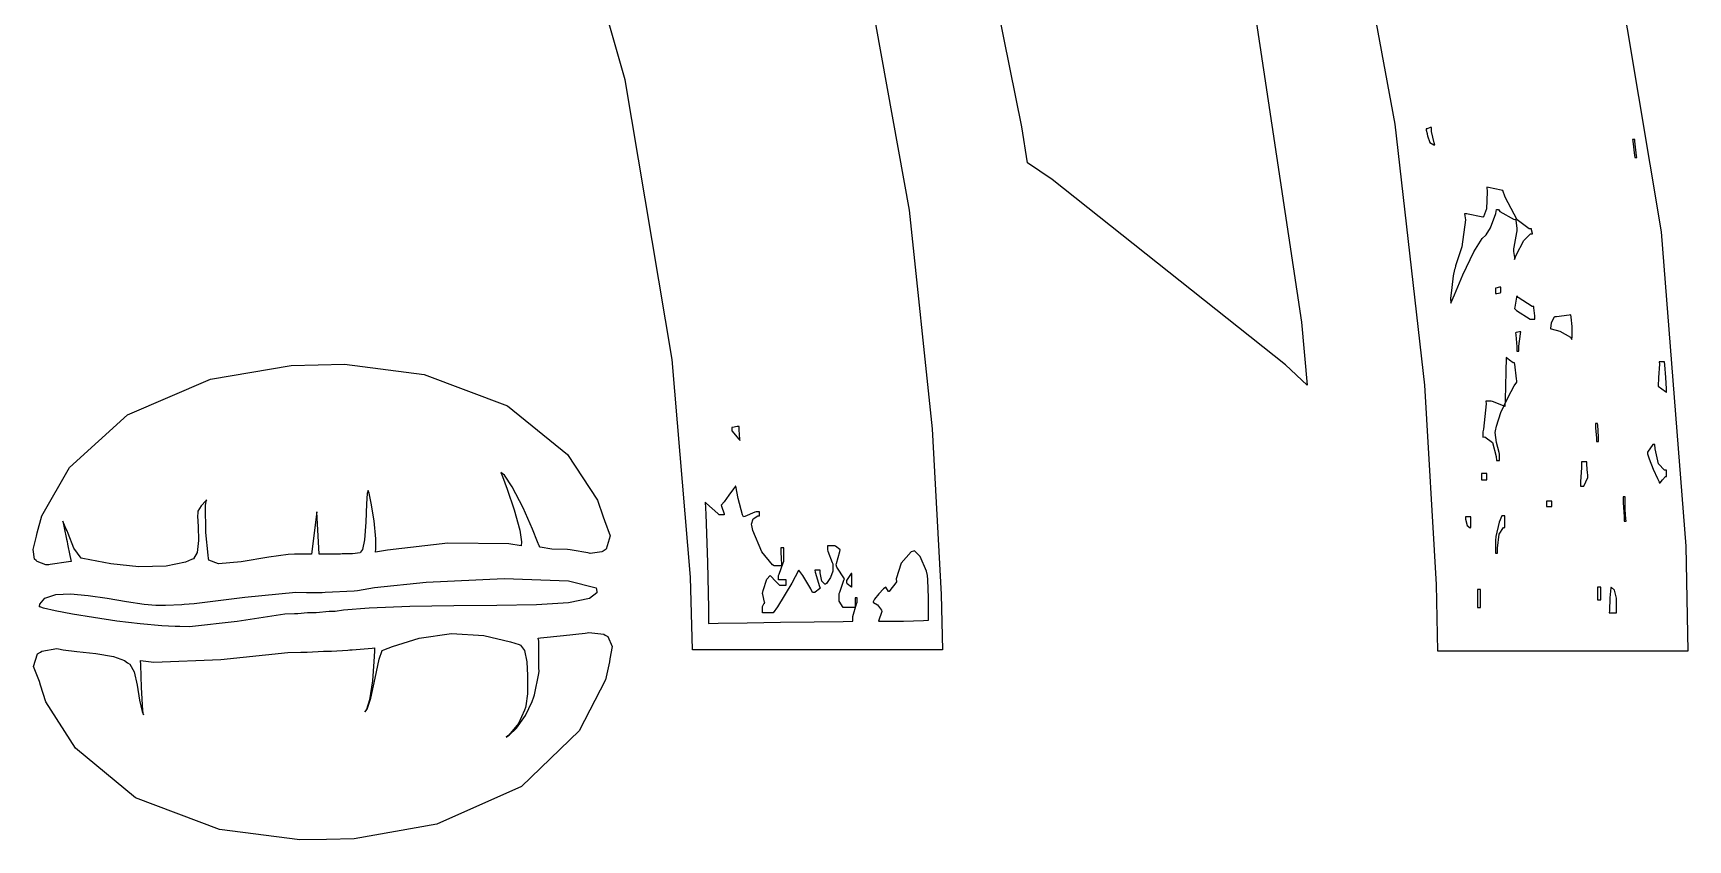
# Model space of a CAD drawing. Extents: x 46 to 308, y 59 to 295.
# Drawn here: x 228.5 to 283.4, y 163.9 to 190.7 of the extents above; entities that cross this region are included whole.
import ezdxf

# ---------------------------------------------------------------- set-up
doc = ezdxf.new("R2010")
doc.units = 0
doc.header["$MEASUREMENT"] = 0

msp = doc.modelspace()

# ---------------------------------------------------------------- linework, layer by layer
at = {"color": 7}
for points in [[(256.294, 191.959), (257.593, 184.799), (258.356, 177.552), (258.652, 172.051), (258.692, 170.215), (257.654, 170.215), (254.546, 170.215), (251.437, 170.215), (250.402, 170.215), (250.337, 172.625), (249.732, 179.845), (248.17, 189.121), (245.59, 198.151)], [(280.281, 197.561), (282.532, 184.081), (283.355, 173.658), (283.421, 170.179), (283.421, 170.179), (282.385, 170.179), (279.276, 170.179), (276.167, 170.179), (275.131, 170.179), (275.086, 172.386), (274.691, 178.996), (273.711, 187.652), (272.135, 196.216)], [(269.067, 191.29), (270.599, 181.089), (270.793, 178.999), (270.069, 179.67), (262.334, 185.818), (261.515, 186.373), (261.328, 187.563), (260.13, 193.477)]]:
    msp.add_lwpolyline(points, dxfattribs=at)
for points in [[(274.92, 187.537), (274.876, 187.537), (274.777, 187.501), (274.744, 187.501), (274.744, 187.457), (274.768, 187.343), (274.778, 187.325), (274.786, 187.264), (274.862, 187.044), (274.992, 186.964), (275.026, 186.972), (275.008, 187.034), (274.92, 187.412), (274.92, 187.537)], [(281.657, 187.149), (281.639, 187.149), (281.599, 187.149), (281.587, 187.149), (281.595, 187.088), (281.648, 186.611), (281.657, 186.549), (281.675, 186.549), (281.715, 186.549), (281.729, 186.549), (281.719, 186.603), (281.666, 187.088), (281.657, 187.149)], [(278.235, 184.186), (278.156, 184.178), (277.759, 184.477), (277.362, 185.234), (277.283, 185.455), (277.23, 185.465), (276.806, 185.553), (276.754, 185.561), (276.762, 185.403), (276.736, 184.843), (276.64, 184.583), (276.614, 184.573), (276.56, 184.583), (276.137, 184.671), (276.085, 184.679), (276.067, 184.679), (276.025, 184.679), (276.013, 184.679), (276.039, 184.477), (275.921, 183.581), (275.712, 182.951), (275.696, 182.879), (275.678, 182.835), (275.638, 182.625), (275.586, 182.232), (275.551, 181.874), (275.554, 181.717), (275.555, 181.717), (275.555, 181.717), (275.676, 181.991), (275.951, 182.66), (276.317, 183.423), (276.593, 183.866), (276.718, 183.974), (276.727, 183.983), (276.868, 184.212), (277.045, 184.687), (277.071, 184.82), (277.089, 184.82), (277.129, 184.82), (277.143, 184.82), (277.187, 184.759), (277.653, 184.495), (277.706, 184.503), (277.715, 184.459), (277.742, 184.201), (277.742, 184.114), (277.732, 184.054), (277.644, 183.577), (277.636, 183.515), (277.636, 183.426), (277.672, 183.228), (277.672, 183.162), (277.724, 183.304), (277.983, 183.799), (278.198, 184.01), (278.271, 184.01), (278.262, 184.027), (278.235, 184.147), (278.235, 184.186)], [(277.213, 182.246), (277.169, 182.246), (277.053, 182.219), (277.037, 182.21), (277.037, 182.166), (277.037, 182.066), (277.037, 182.033), (277.081, 182.033), (277.195, 182.061), (277.213, 182.069), (277.213, 182.113), (277.213, 182.213), (277.213, 182.246)], [(278.306, 181.61), (278.252, 181.602), (277.786, 181.902), (277.742, 181.963), (277.732, 181.919), (277.68, 181.584), (277.672, 181.54), (277.732, 181.478), (278.189, 181.187), (278.342, 181.187), (278.342, 181.293), (278.314, 181.566), (278.306, 181.61)], [(279.54, 181.328), (279.487, 181.32), (279.064, 181.267), (279.011, 181.258), (278.985, 181.249), (278.887, 181.063), (278.861, 180.879), (278.871, 180.869), (278.887, 180.861), (279.17, 180.786), (279.523, 180.588), (279.576, 180.516), (279.585, 180.604), (279.585, 180.937), (279.549, 181.249), (279.54, 181.328)], [(277.883, 180.763), (277.839, 180.763), (277.723, 180.738), (277.706, 180.728), (277.715, 180.668), (277.742, 180.264), (277.742, 180.129), (277.759, 180.129), (277.799, 180.129), (277.813, 180.129), (277.813, 180.287), (277.865, 180.702), (277.883, 180.763)], [(277.672, 179.74), (277.629, 179.74), (277.504, 179.828), (277.39, 179.917), (277.39, 179.917), (277.39, 179.917), (277.384, 179.436), (277.362, 178.514), (277.354, 178.293), (277.309, 178.311), (276.939, 178.453), (276.895, 178.47), (276.85, 178.47), (276.751, 178.47), (276.718, 178.47), (276.727, 178.381), (276.64, 177.535), (276.614, 177.447), (276.614, 177.403), (276.614, 177.304), (276.614, 177.271), (276.684, 177.28), (276.935, 177.096), (277.061, 176.627), (277.071, 176.495), (277.097, 176.495), (277.157, 176.495), (277.177, 176.495), (277.177, 176.549), (277.177, 176.667), (277.177, 176.706), (277.159, 176.76), (277.067, 177.094), (277.027, 177.431), (277.037, 177.483), (277.068, 177.637), (277.221, 178.089), (277.455, 178.603), (277.657, 178.971), (277.742, 179.1), (277.742, 179.141), (277.732, 179.203), (277.68, 179.688), (277.672, 179.74)], [(282.645, 179.776), (282.601, 179.776), (282.502, 179.776), (282.469, 179.776), (282.477, 179.698), (282.451, 179.251), (282.435, 178.965), (282.435, 178.965), (282.435, 178.965), (282.68, 178.788), (282.715, 178.752), (282.715, 178.878), (282.694, 179.251), (282.654, 179.67), (282.645, 179.776)], [(251.954, 177.624), (251.891, 177.624), (251.733, 177.598), (251.707, 177.588), (251.707, 177.483), (251.945, 177.201), (251.99, 177.165), (251.98, 177.209), (251.954, 177.52), (251.954, 177.624)], [(280.422, 177.73), (280.405, 177.73), (280.364, 177.73), (280.352, 177.73), (280.352, 177.581), (280.388, 177.243), (280.388, 177.13), (280.405, 177.13), (280.445, 177.13), (280.458, 177.13), (280.458, 177.28), (280.431, 177.669), (280.422, 177.73)], [(282.715, 176.177), (282.647, 176.177), (282.441, 176.389), (282.337, 176.883), (282.328, 177.024), (282.31, 177.024), (282.271, 177.024), (282.258, 177.024), (282.24, 176.998), (282.098, 176.804), (282.082, 176.778), (282.082, 176.721), (282.141, 176.549), (282.274, 176.214), (282.408, 175.905), (282.469, 175.792), (282.469, 175.754), (282.496, 175.754), (282.579, 175.86), (282.681, 175.966), (282.715, 175.966), (282.715, 176.02), (282.715, 176.138), (282.715, 176.177)], [(280.07, 176.459), (280.025, 176.459), (279.926, 176.459), (279.893, 176.459), (279.893, 176.257), (279.859, 175.8), (279.859, 175.647), (279.876, 175.647), (279.915, 175.647), (279.929, 175.647), (279.973, 175.647), (280.106, 175.94), (280.106, 176.036), (280.096, 176.08), (280.07, 176.366), (280.07, 176.459)], [(255.87, 171.943), (255.852, 171.943), (255.812, 171.943), (255.8, 171.943), (255.8, 171.865), (255.8, 171.687), (255.8, 171.626), (255.712, 171.626), (255.513, 171.626), (255.447, 171.626), (255.403, 171.626), (255.271, 171.839), (255.271, 171.909), (255.271, 171.953), (255.271, 172.052), (255.271, 172.085), (255.287, 172.129), (255.429, 172.526), (255.447, 172.579), (255.447, 172.579), (255.191, 172.959), (255.165, 173.038), (255.181, 173.082), (255.295, 173.478), (255.305, 173.531), (255.287, 173.549), (255.145, 173.656), (255.129, 173.673), (255.066, 173.673), (254.927, 173.673), (254.882, 173.673), (254.882, 173.638), (254.882, 173.559), (254.882, 173.531), (254.899, 173.487), (255.04, 173.118), (255.058, 173.073), (255.058, 173.029), (255.058, 172.93), (255.058, 172.897), (255.058, 172.829), (254.987, 172.623), (254.846, 172.42), (254.812, 172.402), (254.798, 172.397), (254.696, 172.5), (254.635, 172.772), (254.635, 172.861), (254.591, 172.861), (254.492, 172.861), (254.459, 172.861), (254.476, 172.8), (254.617, 172.324), (254.635, 172.262), (254.617, 172.245), (254.476, 172.129), (254.459, 172.12), (254.441, 172.12), (254.401, 172.12), (254.389, 172.12), (254.327, 172.244), (254.066, 172.69), (253.93, 172.861), (253.93, 172.861), (253.92, 172.853), (253.704, 172.434), (253.223, 171.644), (253.082, 171.45), (252.994, 171.45), (252.796, 171.45), (252.729, 171.45), (252.729, 171.494), (252.729, 171.593), (252.729, 171.626), (252.729, 171.662), (252.783, 171.767), (252.801, 171.767), (252.791, 171.803), (252.738, 172.051), (252.729, 172.085), (252.747, 172.192), (252.866, 172.558), (252.978, 172.685), (252.978, 172.685), (253.004, 172.668), (253.153, 172.5), (253.285, 172.368), (253.33, 172.368), (253.375, 172.368), (253.474, 172.368), (253.507, 172.368), (253.507, 172.412), (253.507, 172.511), (253.507, 172.544), (253.445, 172.544), (253.304, 172.544), (253.258, 172.544), (253.258, 172.58), (253.258, 172.659), (253.258, 172.685), (253.276, 172.729), (253.417, 173.1), (253.435, 173.144), (253.435, 173.259), (253.435, 173.517), (253.435, 173.603), (253.409, 173.603), (253.349, 173.603), (253.33, 173.603), (253.33, 173.452), (253.355, 173.064), (253.365, 173.002), (253.303, 173.002), (253.164, 173.002), (253.118, 173.002), (253.056, 173.038), (252.707, 173.474), (252.411, 174.176), (252.377, 174.342), (252.367, 174.387), (252.421, 174.569), (252.574, 174.661), (252.625, 174.661), (252.625, 174.697), (252.625, 174.775), (252.625, 174.801), (252.597, 174.801), (252.538, 174.801), (252.519, 174.801), (252.475, 174.785), (252.14, 174.643), (252.096, 174.625), (252.06, 174.697), (251.918, 175.242), (251.847, 175.647), (251.847, 175.647), (251.827, 175.647), (251.765, 175.554), (251.613, 175.344), (251.455, 175.128), (251.371, 175.023), (251.354, 175.014), (251.362, 174.987), (251.45, 174.731), (251.46, 174.695), (251.416, 174.695), (251.317, 174.695), (251.284, 174.695), (251.24, 174.739), (250.869, 175.074), (250.825, 175.118), (250.842, 174.721), (250.904, 173.121), (250.931, 171.605), (250.931, 171.097), (251.251, 171.104), (252.215, 171.119), (253.329, 171.133), (254.442, 171.148), (255.407, 171.162), (255.728, 171.167), (255.728, 171.327), (255.843, 171.742), (255.87, 171.803), (255.87, 171.839), (255.87, 171.917), (255.87, 171.943)], [(276.754, 176.072), (276.71, 176.072), (276.611, 176.072), (276.578, 176.072), (276.578, 176.02), (276.578, 175.9), (276.578, 175.86), (276.622, 175.86), (276.721, 175.86), (276.754, 175.86), (276.754, 175.913), (276.754, 176.033), (276.754, 176.072)], [(278.907, 175.154), (278.863, 175.154), (278.763, 175.154), (278.73, 175.154), (278.73, 175.11), (278.73, 175.011), (278.73, 174.978), (278.775, 174.978), (278.874, 174.978), (278.907, 174.978), (278.907, 175.022), (278.907, 175.121), (278.907, 175.154)], [(281.34, 175.295), (281.322, 175.295), (281.282, 175.295), (281.27, 175.295), (281.27, 175.092), (281.304, 174.637), (281.304, 174.485), (281.322, 174.485), (281.362, 174.485), (281.376, 174.485), (281.366, 174.564), (281.345, 174.877), (281.34, 175.191), (281.34, 175.295)], [(276.225, 174.625), (276.181, 174.625), (276.082, 174.625), (276.049, 174.625), (276.049, 174.555), (276.097, 174.344), (276.202, 174.265), (276.225, 174.272), (276.225, 174.36), (276.225, 174.559), (276.225, 174.625)], [(277.354, 174.661), (277.336, 174.661), (277.296, 174.661), (277.283, 174.661), (277.252, 174.661), (277.159, 174.454), (277.053, 173.982), (277.037, 173.849), (277.037, 173.744), (277.037, 173.506), (277.037, 173.426), (277.053, 173.426), (277.093, 173.426), (277.107, 173.426), (277.107, 173.586), (277.163, 174.061), (277.306, 174.272), (277.354, 174.272), (277.354, 174.37), (277.354, 174.589), (277.354, 174.661)], [(257.74, 173.496), (257.66, 173.47), (257.324, 173.091), (257.165, 172.57), (257.175, 172.472), (257.147, 172.438), (256.955, 172.192), (256.928, 172.156), (256.901, 172.156), (256.822, 172.296), (256.822, 172.296), (256.818, 172.3), (256.735, 172.24), (256.584, 172.077), (256.445, 171.901), (256.392, 171.81), (256.399, 171.803), (256.407, 171.795), (256.54, 171.71), (256.672, 171.54), (256.682, 171.486), (256.672, 171.46), (256.584, 171.203), (256.576, 171.167), (256.782, 171.167), (257.404, 171.173), (258.065, 171.195), (258.233, 171.203), (258.233, 171.389), (258.228, 171.945), (258.206, 172.536), (258.197, 172.685), (258.162, 172.827), (257.955, 173.316), (257.766, 173.506), (257.74, 173.496)], [(255.694, 172.755), (255.666, 172.747), (255.517, 172.515), (255.517, 172.438), (255.534, 172.422), (255.676, 172.314), (255.694, 172.296), (255.694, 172.412), (255.694, 172.67), (255.694, 172.755)], [(276.542, 172.226), (276.516, 172.226), (276.456, 172.226), (276.437, 172.226), (276.437, 172.077), (276.437, 171.739), (276.437, 171.626), (276.463, 171.626), (276.521, 171.626), (276.542, 171.626), (276.542, 171.777), (276.542, 172.114), (276.542, 172.226)], [(280.529, 172.296), (280.501, 172.296), (280.442, 172.296), (280.422, 172.296), (280.422, 172.192), (280.422, 171.953), (280.422, 171.873), (280.449, 171.873), (280.508, 171.873), (280.529, 171.873), (280.537, 171.917), (280.537, 172.252), (280.529, 172.296)], [(280.881, 172.296), (280.863, 172.28), (280.833, 171.939), (280.819, 171.512), (280.811, 171.45), (280.872, 171.45), (281.011, 171.45), (281.058, 171.45), (281.058, 171.548), (281.058, 171.767), (281.058, 171.839), (281.058, 171.929), (280.982, 172.2), (280.881, 172.297), (280.881, 172.296)]]:
    msp.add_lwpolyline(points, close=True, dxfattribs=at)
at = {"color": 32}
for points in [[(228.67, 174.096), (228.826, 174.668), (229.738, 176.262), (231.661, 178.008), (234.415, 179.192), (237.09, 179.652), (237.985, 179.67), (238.862, 179.688), (241.505, 179.349), (244.271, 178.313), (246.258, 176.693), (247.249, 175.179), (247.438, 174.625), (247.482, 174.511), (247.675, 173.995), (247.536, 173.557), (247.438, 173.496), (247.394, 173.47), (247.015, 173.418), (246.98, 173.426), (246.936, 173.436), (246.415, 173.523), (246.345, 173.531), (246.257, 173.549), (245.74, 173.562), (245.347, 173.629), (245.321, 173.673), (245.267, 173.805), (245.102, 174.217), (244.792, 174.929), (244.428, 175.623), (244.165, 176.01), (244.052, 176.106), (244.1, 175.967), (244.255, 175.548), (244.492, 174.863), (244.676, 174.192), (244.738, 173.8), (244.722, 173.673), (244.315, 173.735), (242.292, 173.753), (240.286, 173.523), (239.889, 173.46), (239.905, 173.567), (239.898, 173.904), (239.843, 174.497), (239.75, 175.084), (239.677, 175.411), (239.642, 175.507), (239.615, 175.402), (239.593, 175.059), (239.571, 174.458), (239.522, 173.87), (239.454, 173.545), (239.396, 173.46), (239.378, 173.434), (239.125, 173.4), (238.785, 173.4), (238.724, 173.39), (238.548, 173.39), (238.151, 173.39), (238.019, 173.39), (237.949, 174.801), (237.772, 173.39), (237.63, 173.39), (237.312, 173.39), (237.207, 173.39), (236.994, 173.383), (236.354, 173.29), (235.435, 173.135), (234.687, 173.073), (234.359, 173.194), (234.351, 173.25), (234.341, 173.356), (234.261, 174.115), (234.253, 175.014), (234.28, 175.19), (234.262, 175.164), (234.112, 174.992), (233.998, 174.822), (233.998, 174.765), (233.991, 174.653), (234.003, 174.311), (234.024, 173.845), (233.977, 173.452), (233.848, 173.243), (233.785, 173.214), (233.589, 173.129), (232.945, 172.992), (232.038, 172.967), (231.106, 173.076), (230.416, 173.203), (230.188, 173.25), (230.125, 173.259), (229.883, 173.589), (229.693, 174.078), (229.658, 174.166), (229.631, 174.22), (229.518, 174.485), (229.518, 174.485), (229.518, 174.485), (229.561, 174.269), (229.64, 173.893), (229.658, 173.813), (229.675, 173.725), (229.755, 173.346), (229.799, 173.144), (229.799, 173.144), (229.711, 173.135), (229.103, 173.047), (229.059, 173.038), (228.953, 173.038), (228.67, 173.152), (228.636, 173.178), (228.582, 173.222), (228.533, 173.545), (228.643, 173.991), (228.67, 174.096)], [(233.539, 171.733), (233.874, 171.751), (235.554, 171.967), (237.251, 172.129), (237.596, 172.12), (237.728, 172.12), (238.026, 172.12), (238.125, 172.12), (238.221, 172.129), (239.183, 172.174), (239.29, 172.192), (239.854, 172.288), (241.57, 172.459), (244.157, 172.584), (246.294, 172.504), (247.208, 172.277), (247.227, 172.156), (247.232, 172.107), (246.993, 171.923), (246.287, 171.783), (245.225, 171.715), (243.918, 171.688), (242.484, 171.68), (241.034, 171.661), (239.685, 171.605), (238.829, 171.531), (238.548, 171.486), (238.354, 171.486), (237.917, 171.45), (237.772, 171.45), (237.63, 171.45), (237.312, 171.414), (237.207, 171.414), (236.881, 171.398), (235.303, 171.164), (233.723, 170.983), (233.398, 170.991), (233.248, 170.991), (232.8, 171.016), (232.084, 171.082), (231.309, 171.176), (230.54, 171.287), (229.836, 171.404), (229.26, 171.513), (228.874, 171.603), (228.739, 171.66), (228.74, 171.662), (228.757, 171.735), (228.922, 171.928), (229.284, 172.055), (229.778, 172.077), (230.364, 172.023), (230.994, 171.928), (231.628, 171.821), (232.22, 171.734), (232.601, 171.697), (232.727, 171.697), (232.93, 171.697), (233.467, 171.724), (233.539, 171.733)], [(228.776, 169.051), (228.74, 169.166), (228.55, 169.664), (228.681, 170.087), (228.776, 170.145), (228.82, 170.173), (229.322, 170.261), (229.376, 170.251), (229.525, 170.218), (229.986, 170.16), (230.615, 170.101), (231.196, 170.003), (231.567, 169.867), (231.669, 169.792), (231.739, 169.741), (231.88, 169.488), (231.986, 169.048), (232.066, 168.548), (232.15, 168.179), (232.198, 168.063), (232.17, 168.213), (232.132, 168.976), (232.11, 169.722), (232.092, 169.863), (232.533, 169.81), (234.756, 169.898), (236.978, 170.128), (237.419, 170.145), (237.622, 170.145), (238.16, 170.171), (238.231, 170.179), (238.434, 170.179), (238.971, 170.207), (239.043, 170.215), (239.113, 170.225), (239.783, 170.277), (239.853, 170.285), (239.853, 170.173), (239.838, 169.832), (239.787, 169.189), (239.689, 168.564), (239.597, 168.24), (239.536, 168.169), (239.615, 168.249), (239.733, 168.614), (239.879, 169.285), (240.012, 169.911), (240.114, 170.2), (240.171, 170.215), (240.455, 170.331), (241.337, 170.605), (242.411, 170.767), (243.484, 170.698), (244.366, 170.489), (244.651, 170.392), (244.705, 170.374), (244.829, 170.196), (244.91, 169.823), (244.934, 169.365), (244.934, 169.025), (244.934, 168.91), (244.934, 168.761), (244.872, 168.365), (244.864, 168.311), (244.836, 168.214), (244.638, 167.778), (244.317, 167.394), (244.228, 167.323), (244.228, 167.323), (244.326, 167.394), (244.567, 167.623), (244.868, 168.038), (245.092, 168.503), (245.145, 168.664), (245.163, 168.726), (245.311, 169.431), (245.321, 169.51), (245.311, 169.607), (245.303, 170.507), (245.287, 170.604), (245.365, 170.614), (246.123, 170.692), (246.847, 170.772), (246.908, 170.78), (246.971, 170.79), (247.465, 170.736), (247.51, 170.708), (247.592, 170.659), (247.738, 170.335), (247.667, 169.925), (247.65, 169.827), (247.521, 169.229), (246.65, 167.538), (244.73, 165.691), (241.924, 164.44), (239.182, 163.953), (238.265, 163.935), (237.381, 163.917), (234.719, 164.264), (231.933, 165.316), (229.941, 166.958), (228.958, 168.493), (228.776, 169.051)]]:
    msp.add_lwpolyline(points, close=True, dxfattribs=at)

doc.saveas('drawing.dxf')
